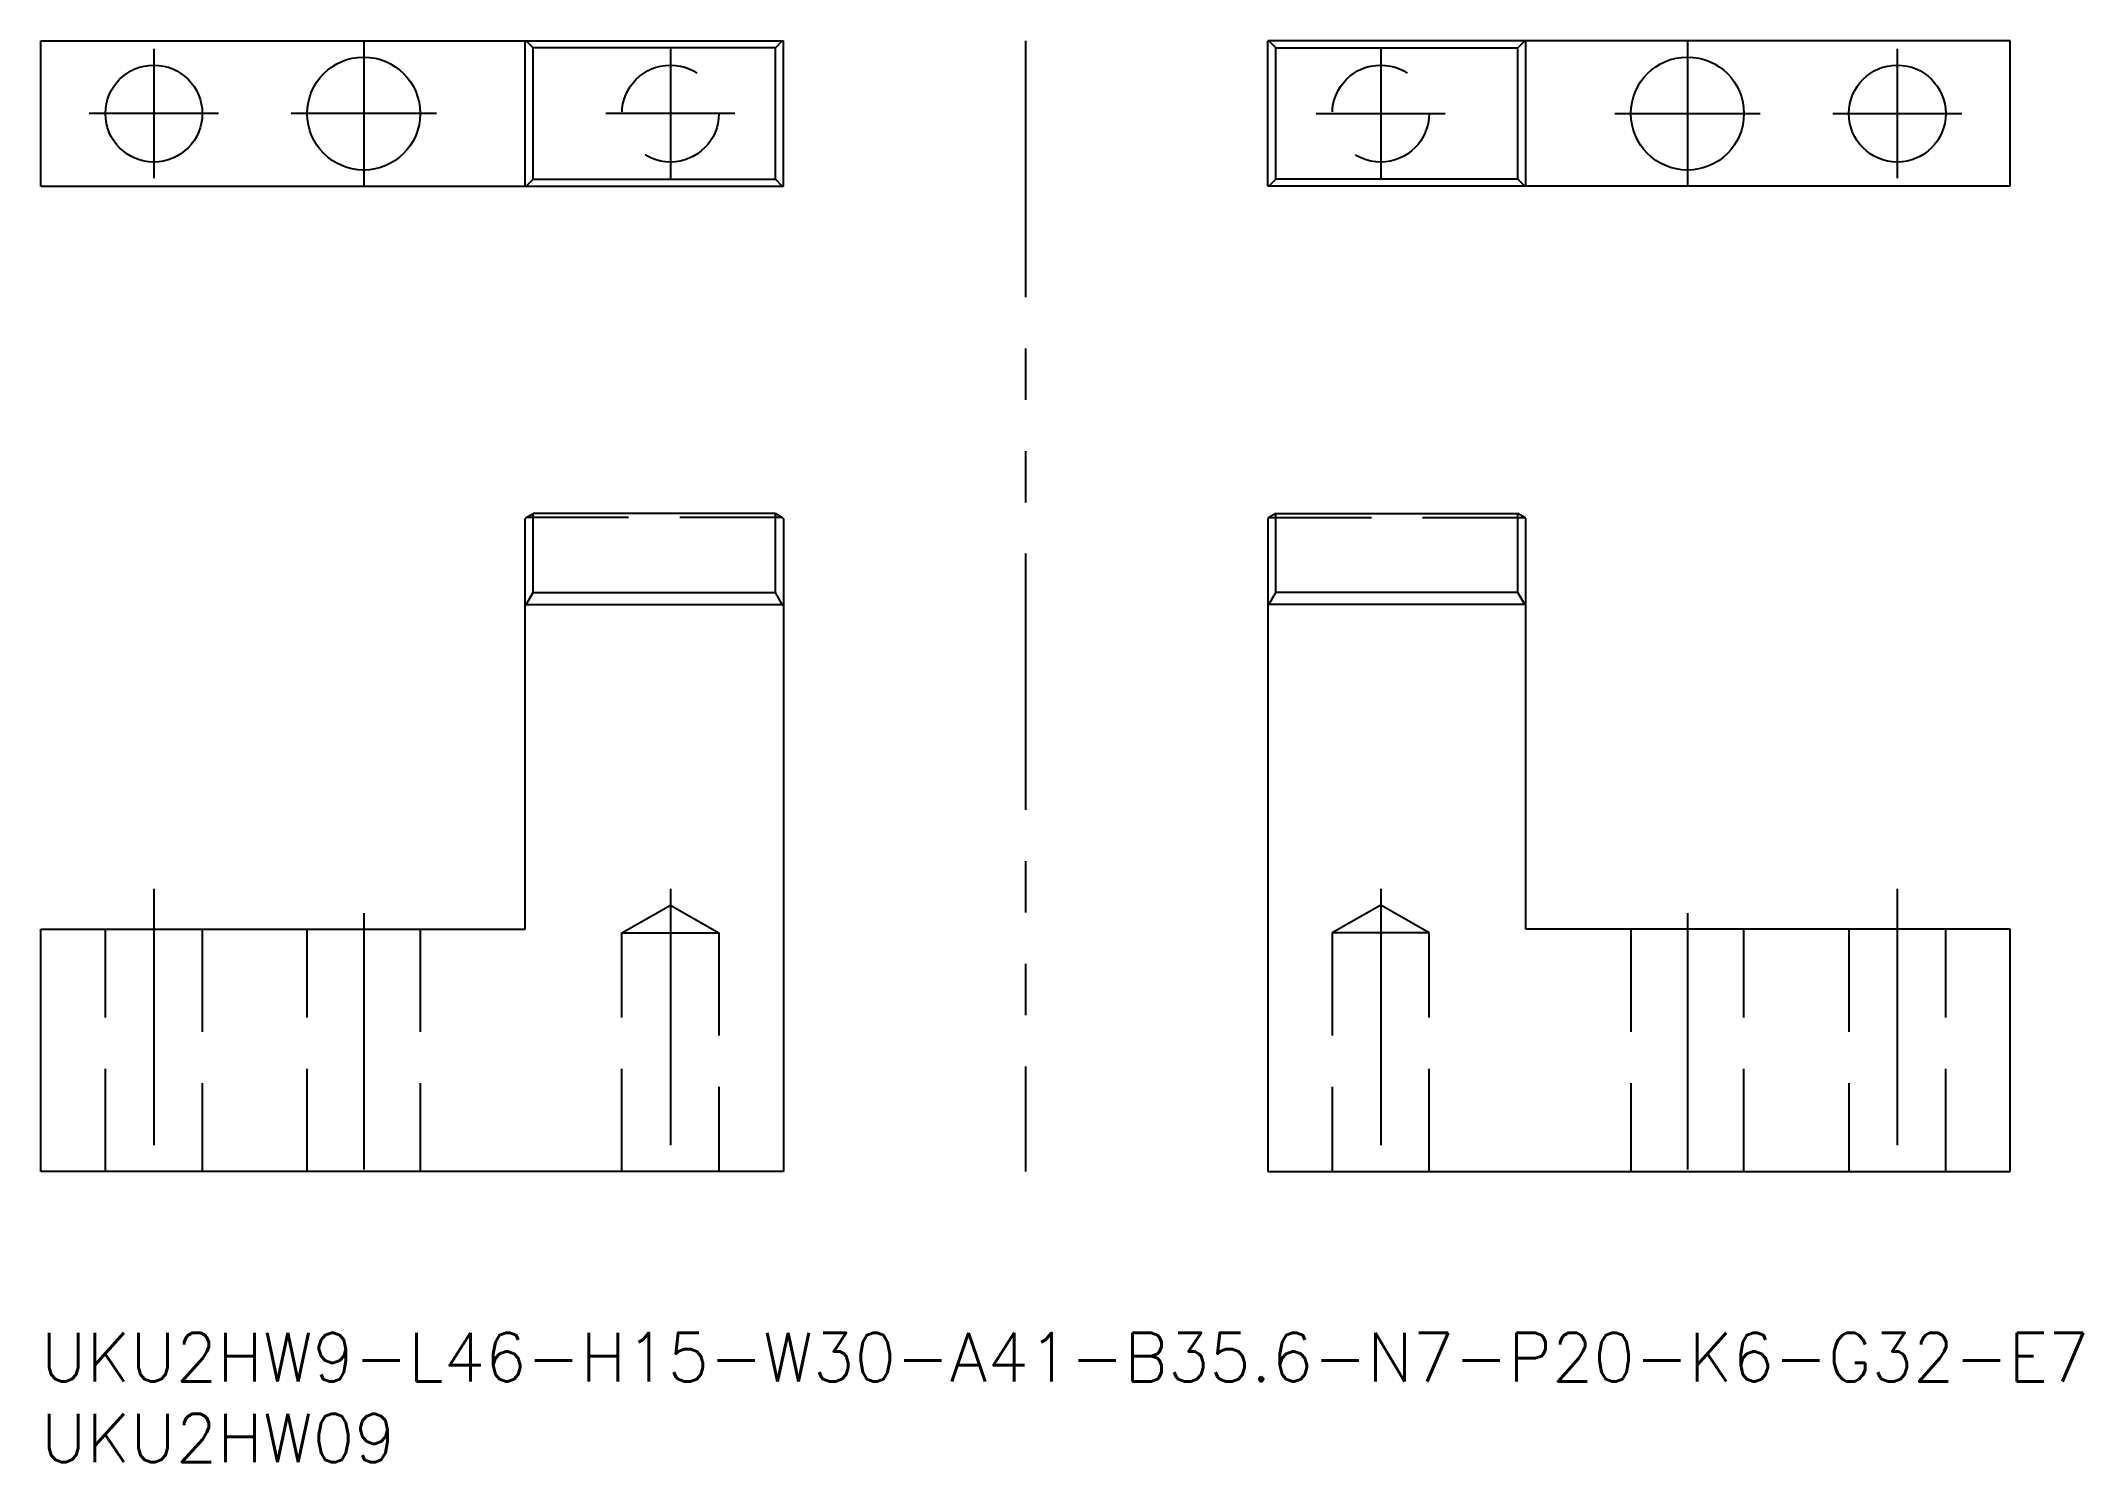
# Model space of a CAD drawing. Extents: x 0 to 127, y -8 to 80.
import ezdxf

# ---------------------------------------------------------------- set-up
doc = ezdxf.new("R2010")
doc.units = 0
doc.header["$LTSCALE"] = 0.5
for name, pattern in [('CENTER', [50.8, 31.75, -6.35, 6.35, -6.35]), ('DASHED', [19.05, 12.7, -6.35]), ('PHANTOM', [63.5, 31.75, -6.35, 6.35, -6.35, 6.35, -6.35])]:
    doc.linetypes.add(name, pattern=pattern)
for name, color, linetype in [('MSM_CENTER', 1, 'CENTER'), ('MSM_CONTINUOUS', 7, 'CONTINUOUS'), ('MSM_DASHED', 4, 'DASHED'), ('MSM_IMAGINARY', 6, 'PHANTOM'), ('MSM_PART_NUMBER', 7, 'CONTINUOUS')]:
    doc.layers.add(name, color=color, linetype=linetype)
doc.styles.get("Standard").update_dxf_attribs({"font": 'txt.shx', "height": 1, "bigfont": 'bigfont.shx'})

# ---------------------------------------------------------------- blocks, each defined once
blk = doc.blocks.new('*U40')
at = {"layer": 'MSM_PART_NUMBER'}
blk.add_text('UKU2HW9-L46-H15-W30-A41-B35.6-N7-P20-K6-G32-E7', height=3, dxfattribs=at).set_placement((0, -3))
blk = doc.blocks.new('*U41')
at = {"layer": 'MSM_PART_NUMBER'}
blk.add_text('UKU2HW09', height=3, dxfattribs=at).set_placement((0, -8))

msp = doc.modelspace()

# ---------------------------------------------------------------- linework, layer by layer
at = {"layer": 'MSM_CENTER'}
for p, q in [((20, 80.01), (20, 71.01)), ((102, 80.01), (102, 71.01)), ((7, 79.51), (7, 71.51)), ((39, 79.51), (39, 71.51)), ((83, 79.51), (83, 71.51)), ((115, 79.51), (115, 71.51)), ((11, 75.51), (3, 75.51)), ((24.5, 75.51), (15.5, 75.51)), ((43, 75.51), (35, 75.51)), ((79, 75.51), (87, 75.51)), ((97.5, 75.51), (106.5, 75.51)), ((111, 75.51), (119, 75.51)), ((7, 27.5), (7, 9)), ((39, 27.5), (39, 9)), ((83, 27.5), (83, 9)), ((115, 27.5), (115, 9)), ((20, 26), (20, 9)), ((102, 26), (102, 9))]:
    msp.add_line(p, q, dxfattribs=at)
at = {"layer": 'MSM_CONTINUOUS'}
for p, q in [((0, 71.01), (0, 80.01)), ((0, 80.01), (46, 80.01)), ((30, 71.01), (30, 80.01)), ((30.07, 80.01), (30.5, 79.58)), ((45.5, 79.58), (45.93, 80.01)), ((46, 71.01), (46, 80.01)), ((122, 80.01), (76, 80.01)), ((76, 71.01), (76, 80.01)), ((76.5, 79.58), (76.07, 80.01)), ((91.93, 80.01), (91.5, 79.58)), ((92, 71.01), (92, 80.01)), ((122, 71.01), (122, 80.01)), ((30.5, 71.44), (30.5, 79.58)), ((45.5, 79.58), (30.5, 79.58)), ((45.5, 71.44), (45.5, 79.58)), ((76.5, 79.58), (91.5, 79.58)), ((76.5, 71.44), (76.5, 79.58)), ((91.5, 71.44), (91.5, 79.58)), ((0, 71.01), (46, 71.01)), ((30.07, 71.01), (30.5, 71.44)), ((30.5, 71.44), (45.5, 71.44)), ((45.93, 71.01), (45.5, 71.44)), ((122, 71.01), (76, 71.01)), ((76.07, 71.01), (76.5, 71.44)), ((91.5, 71.44), (76.5, 71.44)), ((91.93, 71.01), (91.5, 71.44)), ((30.07, 50.5), (30.5, 50.74)), ((45.5, 50.74), (30.5, 50.74)), ((30.5, 45.86), (30.5, 50.74)), ((45.5, 45.86), (45.5, 50.74)), ((45.5, 50.74), (45.93, 50.5)), ((76.5, 50.74), (76.07, 50.5)), ((76.5, 50.74), (91.5, 50.74)), ((76.5, 45.86), (76.5, 50.74)), ((91.93, 50.5), (91.5, 50.74)), ((91.5, 45.86), (91.5, 50.74)), ((30, 50.42), (30.07, 50.5)), ((30, 25), (30, 50.42)), ((45.93, 50.5), (46, 50.42)), ((46, 50.42), (46, 10)), ((76.07, 50.5), (76, 50.42)), ((76, 50.42), (76, 10)), ((92, 50.42), (91.93, 50.5)), ((92, 25), (92, 50.42)), ((30.07, 45.1), (30.5, 45.86)), ((30.5, 45.86), (45.5, 45.86)), ((45.93, 45.1), (45.5, 45.86)), ((76.07, 45.1), (76.5, 45.86)), ((91.5, 45.86), (76.5, 45.86)), ((91.93, 45.1), (91.5, 45.86)), ((30, 45.02), (30.07, 45.1)), ((30.07, 45.1), (45.93, 45.1)), ((45.93, 45.1), (46, 45.02)), ((76.07, 45.1), (76, 45.02)), ((91.93, 45.1), (76.07, 45.1)), ((92, 45.02), (91.93, 45.1)), ((0, 10), (0, 25)), ((0, 25), (30, 25)), ((122, 25), (92, 25)), ((122, 10), (122, 25)), ((46, 10), (0, 10)), ((76, 10), (122, 10))]:
    msp.add_line(p, q, dxfattribs=at)
for centre, radius in [((7, 75.51), 3), ((20, 75.51), 3.5), ((102, 75.51), 3.5), ((115, 75.51), 3)]:
    msp.add_circle(centre, radius, dxfattribs=at)
at = {"layer": 'MSM_DASHED'}
for p, q in [((45.93, 50.5), (30.07, 50.5)), ((76.07, 50.5), (91.93, 50.5)), ((36, 24.77), (39, 26.5)), ((39, 26.5), (42, 24.77)), ((83, 26.5), (80, 24.77)), ((86, 24.77), (83, 26.5)), ((4, 10), (4, 25)), ((10, 25), (10, 10)), ((16.5, 10), (16.5, 25)), ((23.5, 25), (23.5, 10)), ((36, 24.77), (42, 24.77)), ((36, 10), (36, 24.77)), ((42, 24.77), (42, 10)), ((86, 24.77), (80, 24.77)), ((80, 24.77), (80, 10)), ((86, 10), (86, 24.77)), ((98.5, 25), (98.5, 10)), ((105.5, 10), (105.5, 25)), ((112, 25), (112, 10)), ((118, 10), (118, 25))]:
    msp.add_line(p, q, dxfattribs=at)
for centre in [(39, 75.51), (83, 75.51)]:
    msp.add_circle(centre, 3, dxfattribs=at)
at = {"layer": 'MSM_IMAGINARY'}
msp.add_line((61, 80.01), (61, 10), dxfattribs=at)

# ---------------------------------------------------------------- block references
at = {"layer": 'MSM_CONTINUOUS'}
for name in ['*U40', '*U41']:
    msp.add_blockref(name, (0, 0), dxfattribs=at)

doc.saveas('drawing.dxf')
